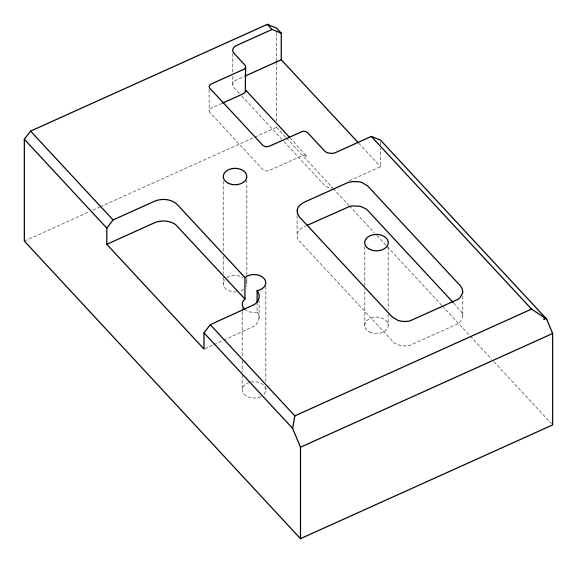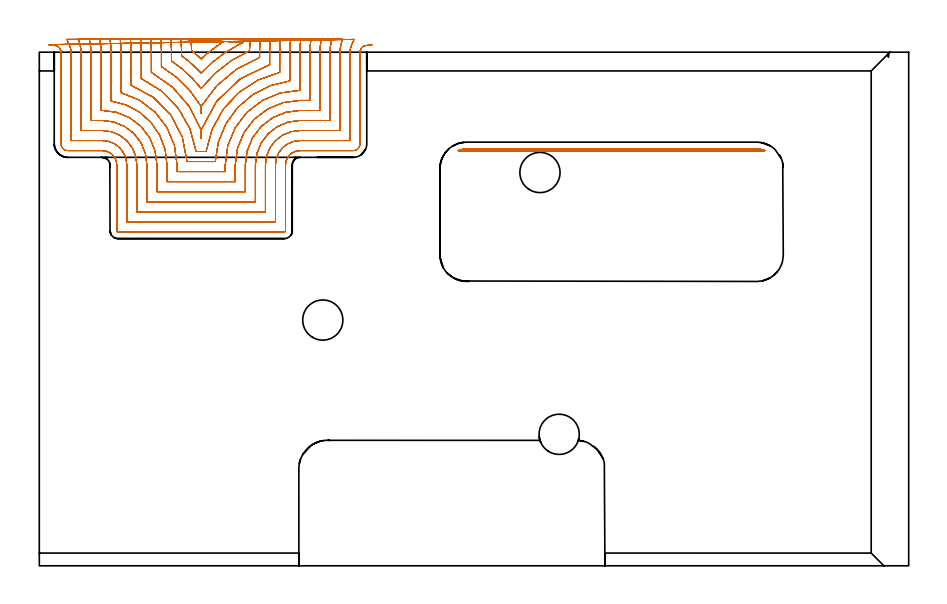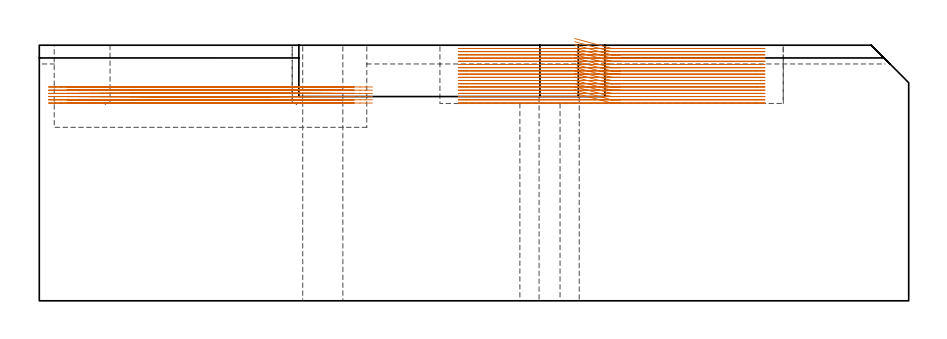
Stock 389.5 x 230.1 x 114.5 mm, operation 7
(PLAN: 18 operations, 12 tool changes, 225.3 min)
(1 AREA_MILL | FG_CHAMFER_SURFACE | UGT0205_001 | 2.93 min | 1950 mm3)
(2 AREA_MILL_1 | FG_CHAMFER_SURFACE_1 | UGT0205_001 | 0.37 min | 418 mm3)
(3 AREA_MILL_2 | FG_CHAMFER_SURFACE_2 | UGT0205_001 | 11.23 min | 32469 mm3)
(4 AREA_MILL_3 | FG_CHAMFER_SURFACE_3 | UGT0205_001 | 5.77 min | 8252 mm3)
(5 AREA_MILL_4 | FG_CHAMFER_SURFACE_4 | UGT0205_001 | 3.07 min | 2029 mm3)
(6 MILL_OPEN_POCKET | POCKET_OPEN | UGT0201_136 | Follow Part, ap 5, ae 75% | 10.4 min | 175493 mm3)
(7 MILL_OPEN_POCKET_1 | POCKET_OPEN_1 | NXT0201_008 | Follow Part, ap 1.5, ae 75% | 167.31 min | 271909 mm3)
(8 MILL_RECTANGULAR_POCKET | POCKET_RECTANGULAR_STRAIGHT | UGT0201_136 | Follow Part, ap 5, ae 75% | 7.87 min | 222438 mm3)
(9 MILL_SLOT | SLOT_PARTIAL_RECTANGULAR | NXT0201_011 | Follow Part, ap 3, ae 75% | 13.59 min | 71699 mm3)
(10 SPOT_DRILL | STEP1HOLE | NXT0321_9005460120000 | 0.05 min | 207 mm3)
(11 SPOT_DRILL_1 | STEP1HOLE_1 | NXT0321_9005460120000 | 0.05 min | 117 mm3)
(12 DRILL_BLIND_HOLE_INTO_CENTER | STEP1HOLE | NXT0301_089 | 0.08 min | 1606 mm3)
(13 GUN_DRILL_THROUGH_HOLE | STEP1HOLE | UGT0307_008 | 0.58 min | 9297 mm3)
(14 DRILL_TO_ENLARGE_THROUGH_HOLE | STEP1HOLE | UGT0301_046 | 0.5 min | 18001 mm3)
(15 DRILL_BLIND_HOLE_INTO_CENTER_1 | STEP1HOLE_1 | NXT0301_089 | 0.08 min | 1255 mm3)
(16 GUN_DRILL_THROUGH_HOLE_1 | STEP1HOLE_1 | UGT0307_008 | 0.58 min | 9168 mm3)
(17 DRILL_TO_ENLARGE_THROUGH_HOLE_1 | STEP1HOLE_1 | UGT0301_046 | 0.5 min | 16713 mm3)
(18 INDEXABLE_INSERT_DRILL_THROUGH_HOLE_FROM_SOLID | STEP1HOLE_2 | NXT0302_007 | 0.38 min | 22452 mm3)
(TOOL UGT0205_001 | Chamfer Mill 20 x 3 x 45 deg. | D20 FL50 Z2)
(TOOL UGT0201_136 | Carbide End Mill 20.0 | D20 FL30 Z4)
(TOOL NXT0201_008 | ENDMILL 6mm [2P460-0600-NA 1630] | D6 FL26 Z6)
(TOOL NXT0201_011 | ENDMILL 12mm [2P460-1200-NA 1630] | D12 FL38 Z6)
(TOOL NXT0321_9005460120000 | NC Spot Drill, 142deg, 12mm, Carbide, Uncoated | D12 PA142 FL30 Z2)
(TOOL NXT0301_089 | Carbide Drill 11.8mm [860.1-1180-035A1-MM 2214] | D11.8 PA140 FL55 Z2)
(TOOL UGT0307_008 | Gun Drill 11 mm | D11 PA130 FL24 Z1)
(TOOL UGT0301_046 | Twist Drill 18 mm | D18 PA118 FL130 Z2)
(TOOL NXT0302_007 | Index. Insert Drill 18mm [880-D1800L25-05] | D18 PA176 FL90 Z2)
(OP 7 MILL_OPEN_POCKET_1, part 2 of 2)
G0 X67.98 Y236.096 Z95.794
G1 X68.127 Y233.1
G2 X68.196 Y230.789 R61.5 F500.
X72.5 Y227.122 R64.9
X79.961 Y233.1 R64.9
G1 X82.434 Y234.798 F250.
X63.463 Y236.096
X63.621 Y233.1
G2 X63.7 Y230.1 R57. F500.
G1 Y228.539
G2 X72.5 Y220.765 R60.4
X88.666 Y233.1 R60.4
G1 X91.323 Y234.492 F250.
X58.943 Y236.095
X59.114 Y233.1
G2 X59.2 Y230.1 R52.5 F500.
G1 Y226.183
G2 X72.5 Y213.822 R55.9
X94.204 Y230.774 R55.9
X94.286 Y233.1 R52.5
G1 X94.457 Y236.095 F250.
X54.419 Y236.094
X54.606 Y233.1
G2 X54.7 Y230.1 R48. F500.
G1 Y223.702
G2 X72.5 Y205.836 R51.4
G1 Y202.811
Y205.836
G2 X98.7 Y227.745 R51.4
G1 Y230.1
G2 X98.794 Y233.1 R48.
G1 X98.981 Y236.094 F250.
X49.89 Y236.093
X50.096 Y233.1
G2 X50.2 Y230.1 R43.5 F500.
G1 Y221.073
G2 X72.5 Y195.283 R46.9
G1 Y191.541
Y195.283
G2 X103.2 Y224.515 R46.9
G1 Y230.1
G2 X103.304 Y233.1 R43.5
G1 X103.51 Y236.093 F250.
X45.354 Y236.091
X45.584 Y233.1
G2 X45.7 Y230.1 R39. F500.
G1 Y218.265
G2 X70.273 Y185.6 R42.4
G1 X74.727
G2 X107.7 Y221.034 R42.4
G1 Y230.1
G2 X107.816 Y233.1 R39.
G1 X108.046 Y236.091 F250.
X40.808 Y236.089
X41.069 Y233.1
G2 X41.2 Y230.1 R34.5 F500.
G1 Y215.237
G2 X66.17 Y181.1 R37.9
G1 X78.83
G2 X112.2 Y217.232 R37.9
G1 Y230.1
G2 X112.331 Y233.1 R34.5
G1 X112.592 Y236.089 F250.
X36.25 Y236.085
X36.55 Y233.1
G2 X36.7 Y230.1 R30. F500.
G1 Y211.926
G2 X61.7 Y179.6 R33.4
G1 Y176.6
X83.3
Y179.6
G2 X116.7 Y213. R33.4
G1 Y230.1
G2 X116.85 Y233.1 R30.
G1 X117.15 Y236.085 F250.
X31.67 Y236.079
X32.023 Y233.1
G2 X32.2 Y230.1 R25.5 F500.
G1 Y208.236
G2 X57.2 Y179.6 R28.9
G1 Y172.1
X87.8
Y179.6
G2 X116.7 Y208.5 R28.9
G1 X121.2
Y230.1
G2 X121.377 Y233.1 R25.5
G1 X121.73 Y236.079 F250.
X27.056 Y236.069
X27.485 Y233.1
G2 X27.7 Y230.1 R21. F500.
G1 Y204.
X28.3
G2 X52.7 Y179.6 R24.4
G1 Y167.6
X92.3
Y179.6
G2 X116.7 Y204. R24.4
G1 X125.7
Y230.1
G2 X125.915 Y233.1 R21.
G1 X126.344 Y236.069 F250.
X22.38 Y236.05
X22.925 Y233.1
G2 X23.2 Y230.1 R16.5 F500.
G1 Y199.5
X28.3
G2 X48.2 Y179.6 R19.9
G1 Y163.1
X96.8
Y179.6
G2 X116.7 Y199.5 R19.9
G1 X130.2
Y230.1
G2 X130.475 Y233.1 R16.5
G1 X131.02 Y236.05 F250.
X17.569 Y236.005
X18.319 Y233.1
G2 X18.7 Y230.1 R12. F500.
G1 Y195.
X28.3
G2 X43.7 Y179.6 R15.4
G1 Y158.6
X101.3
Y179.6
G2 X116.7 Y195. R15.4
G1 X134.7
Y230.1
G2 X135.081 Y233.1 R12.
G1 X135.831 Y236.005 F250.
X12.374 Y235.85
X13.574 Y233.1
G2 X14.2 Y230.1 R7.5 F500.
G1 Y190.5
X28.3
G2 X39.2 Y179.6 R10.9
G1 Y154.1
X105.8
Y179.6
G2 X116.7 Y190.5 R10.9
G1 X139.2
Y230.1
G2 X139.826 Y233.1 R7.5
G1 X141.026 Y235.85 F250.
X4.153 Y233.493
X7.123 Y233.07
G2 X9.7 Y230.1 R3. F500.
G1 Y189.1
G3 X12.799 Y186. R3.1
G1 X28.3
G2 X34.7 Y179.6 R6.4
G1 Y150.
G3 X35.1 Y149.6 R0.4
G1 X109.9
G3 X110.3 Y150. R0.4
G1 Y179.6
G2 X116.7 Y186. R6.4
G1 X140.602
G3 X143.7 Y189.1 R3.1
G1 Y230.1
G2 X146.277 Y233.07 R3.
G1 X149.247 Y233.493 F250.
G0 X67.98 Y236.096 Z94.356
G1 X68.127 Y233.1
G2 X68.196 Y230.789 R61.5 F500.
X72.5 Y227.122 R64.9
X79.961 Y233.1 R64.9
G1 X82.434 Y234.798 F250.
X63.463 Y236.096
X63.621 Y233.1
G2 X63.7 Y230.1 R57. F500.
G1 Y228.539
G2 X72.5 Y220.765 R60.4
X88.666 Y233.1 R60.4
G1 X91.323 Y234.492 F250.
X58.943 Y236.095
X59.114 Y233.1
G2 X59.2 Y230.1 R52.5 F500.
G1 Y226.183
G2 X72.5 Y213.822 R55.9
X94.204 Y230.774 R55.9
X94.286 Y233.1 R52.5
G1 X94.457 Y236.095 F250.
X54.419 Y236.094
X54.606 Y233.1
G2 X54.7 Y230.1 R48. F500.
G1 Y223.702
G2 X72.5 Y205.836 R51.4
G1 Y202.811
Y205.836
G2 X98.7 Y227.745 R51.4
G1 Y230.1
G2 X98.794 Y233.1 R48.
G1 X98.981 Y236.094 F250.
X49.89 Y236.093
X50.096 Y233.1
G2 X50.2 Y230.1 R43.5 F500.
G1 Y221.073
G2 X72.5 Y195.283 R46.9
G1 Y191.541
Y195.283
G2 X103.2 Y224.515 R46.9
G1 Y230.1
G2 X103.304 Y233.1 R43.5
G1 X103.51 Y236.093 F250.
X45.354 Y236.091
X45.584 Y233.1
G2 X45.7 Y230.1 R39. F500.
G1 Y218.265
G2 X70.273 Y185.6 R42.4
G1 X74.727
G2 X107.7 Y221.034 R42.4
G1 Y230.1
G2 X107.816 Y233.1 R39.
G1 X108.046 Y236.091 F250.
X40.808 Y236.089
X41.069 Y233.1
G2 X41.2 Y230.1 R34.5 F500.
G1 Y215.237
G2 X66.17 Y181.1 R37.9
G1 X78.83
G2 X112.2 Y217.232 R37.9
G1 Y230.1
G2 X112.331 Y233.1 R34.5
G1 X112.592 Y236.089 F250.
X36.25 Y236.085
X36.55 Y233.1
G2 X36.7 Y230.1 R30. F500.
G1 Y211.926
G2 X61.7 Y179.6 R33.4
G1 Y176.6
X83.3
Y179.6
G2 X116.7 Y213. R33.4
G1 Y230.1
G2 X116.85 Y233.1 R30.
G1 X117.15 Y236.085 F250.
X31.67 Y236.079
X32.023 Y233.1
G2 X32.2 Y230.1 R25.5 F500.
G1 Y208.236
G2 X57.2 Y179.6 R28.9
G1 Y172.1
X87.8
Y179.6
G2 X116.7 Y208.5 R28.9
G1 X121.2
Y230.1
G2 X121.377 Y233.1 R25.5
G1 X121.73 Y236.079 F250.
X27.056 Y236.069
X27.485 Y233.1
G2 X27.7 Y230.1 R21. F500.
G1 Y204.
X28.3
G2 X52.7 Y179.6 R24.4
G1 Y167.6
X92.3
Y179.6
G2 X116.7 Y204. R24.4
G1 X125.7
Y230.1
G2 X125.915 Y233.1 R21.
G1 X126.344 Y236.069 F250.
X22.38 Y236.05
X22.925 Y233.1
G2 X23.2 Y230.1 R16.5 F500.
G1 Y199.5
X28.3
G2 X48.2 Y179.6 R19.9
G1 Y163.1
X96.8
Y179.6
G2 X116.7 Y199.5 R19.9
G1 X130.2
Y230.1
G2 X130.475 Y233.1 R16.5
G1 X131.02 Y236.05 F250.
X17.569 Y236.005
X18.319 Y233.1
G2 X18.7 Y230.1 R12. F500.
G1 Y195.
X28.3
G2 X43.7 Y179.6 R15.4
G1 Y158.6
X101.3
Y179.6
G2 X116.7 Y195. R15.4
G1 X134.7
Y230.1
G2 X135.081 Y233.1 R12.
G1 X135.831 Y236.005 F250.
X12.374 Y235.85
X13.574 Y233.1
G2 X14.2 Y230.1 R7.5 F500.
G1 Y190.5
X28.3
G2 X39.2 Y179.6 R10.9
G1 Y154.1
X105.8
Y179.6
G2 X116.7 Y190.5 R10.9
G1 X139.2
Y230.1
G2 X139.826 Y233.1 R7.5
G1 X141.026 Y235.85 F250.
X4.153 Y233.493
X7.123 Y233.07
G2 X9.7 Y230.1 R3. F500.
G1 Y189.1
G3 X12.799 Y186. R3.1
G1 X28.3
G2 X34.7 Y179.6 R6.4
G1 Y150.
G3 X35.1 Y149.6 R0.4
G1 X109.9
G3 X110.3 Y150. R0.4
G1 Y179.6
G2 X116.7 Y186. R6.4
G1 X140.602
G3 X143.7 Y189.1 R3.1
G1 Y230.1
G2 X146.277 Y233.07 R3.
G1 X149.247 Y233.493 F250.
G0 X67.98 Y236.096 Z92.917
G1 X68.127 Y233.1
G2 X68.196 Y230.789 R61.5 F500.
X72.5 Y227.122 R64.9
X79.961 Y233.1 R64.9
G1 X82.434 Y234.798 F250.
X63.463 Y236.096
X63.621 Y233.1
G2 X63.7 Y230.1 R57. F500.
G1 Y228.539
G2 X72.5 Y220.765 R60.4
X88.666 Y233.1 R60.4
G1 X91.323 Y234.492 F250.
X58.943 Y236.095
X59.114 Y233.1
G2 X59.2 Y230.1 R52.5 F500.
G1 Y226.183
G2 X72.5 Y213.822 R55.9
X94.204 Y230.774 R55.9
X94.286 Y233.1 R52.5
G1 X94.457 Y236.095 F250.
X54.419 Y236.094
X54.606 Y233.1
G2 X54.7 Y230.1 R48. F500.
G1 Y223.702
G2 X72.5 Y205.836 R51.4
G1 Y202.811
Y205.836
G2 X98.7 Y227.745 R51.4
G1 Y230.1
G2 X98.794 Y233.1 R48.
G1 X98.981 Y236.094 F250.
X49.89 Y236.093
X50.096 Y233.1
G2 X50.2 Y230.1 R43.5 F500.
G1 Y221.073
G2 X72.5 Y195.283 R46.9
G1 Y191.541
Y195.283
G2 X103.2 Y224.515 R46.9
G1 Y230.1
G2 X103.304 Y233.1 R43.5
G1 X103.51 Y236.093 F250.
X45.354 Y236.091
X45.584 Y233.1
G2 X45.7 Y230.1 R39. F500.
G1 Y218.265
G2 X70.273 Y185.6 R42.4
G1 X74.727
G2 X107.7 Y221.034 R42.4
G1 Y230.1
G2 X107.816 Y233.1 R39.
G1 X108.046 Y236.091 F250.
X40.808 Y236.089
X41.069 Y233.1
G2 X41.2 Y230.1 R34.5 F500.
G1 Y215.237
G2 X66.17 Y181.1 R37.9
G1 X78.83
G2 X112.2 Y217.232 R37.9
G1 Y230.1
G2 X112.331 Y233.1 R34.5
G1 X112.592 Y236.089 F250.
X36.25 Y236.085
X36.55 Y233.1
G2 X36.7 Y230.1 R30. F500.
G1 Y211.926
G2 X61.7 Y179.6 R33.4
G1 Y176.6
X83.3
Y179.6
G2 X116.7 Y213. R33.4
G1 Y230.1
G2 X116.85 Y233.1 R30.
G1 X117.15 Y236.085 F250.
X31.67 Y236.079
X32.023 Y233.1
G2 X32.2 Y230.1 R25.5 F500.
G1 Y208.236
G2 X57.2 Y179.6 R28.9
G1 Y172.1
X87.8
Y179.6
G2 X116.7 Y208.5 R28.9
G1 X121.2
Y230.1
G2 X121.377 Y233.1 R25.5
G1 X121.73 Y236.079 F250.
X27.056 Y236.069
X27.485 Y233.1
G2 X27.7 Y230.1 R21. F500.
G1 Y204.
X28.3
G2 X52.7 Y179.6 R24.4
G1 Y167.6
X92.3
Y179.6
G2 X116.7 Y204. R24.4
G1 X125.7
Y230.1
G2 X125.915 Y233.1 R21.
G1 X126.344 Y236.069 F250.
X22.38 Y236.05
X22.925 Y233.1
G2 X23.2 Y230.1 R16.5 F500.
G1 Y199.5
X28.3
G2 X48.2 Y179.6 R19.9
G1 Y163.1
X96.8
Y179.6
G2 X116.7 Y199.5 R19.9
G1 X130.2
Y230.1
G2 X130.475 Y233.1 R16.5
G1 X131.02 Y236.05 F250.
X17.569 Y236.005
X18.319 Y233.1
G2 X18.7 Y230.1 R12. F500.
G1 Y195.
X28.3
G2 X43.7 Y179.6 R15.4
G1 Y158.6
X101.3
Y179.6
G2 X116.7 Y195. R15.4
G1 X134.7
Y230.1
G2 X135.081 Y233.1 R12.
G1 X135.831 Y236.005 F250.
X12.374 Y235.85
X13.574 Y233.1
G2 X14.2 Y230.1 R7.5 F500.
G1 Y190.5
X28.3
G2 X39.2 Y179.6 R10.9
G1 Y154.1
X105.8
Y179.6
G2 X116.7 Y190.5 R10.9
G1 X139.2
Y230.1
G2 X139.826 Y233.1 R7.5
G1 X141.026 Y235.85 F250.
X4.153 Y233.493
X7.123 Y233.07
G2 X9.7 Y230.1 R3. F500.
G1 Y189.1
G3 X12.799 Y186. R3.1
G1 X28.3
G2 X34.7 Y179.6 R6.4
G1 Y150.
G3 X35.1 Y149.6 R0.4
G1 X109.9
G3 X110.3 Y150. R0.4
G1 Y179.6
G2 X116.7 Y186. R6.4
G1 X140.602
G3 X143.7 Y189.1 R3.1
G1 Y230.1
G2 X146.277 Y233.07 R3.
G1 X149.247 Y233.493 F250.
G0 X67.98 Y236.096 Z91.478
G1 X68.127 Y233.1
G2 X68.196 Y230.789 R61.5 F500.
X72.5 Y227.122 R64.9
X79.961 Y233.1 R64.9
G1 X82.434 Y234.798 F250.
X63.463 Y236.096
X63.621 Y233.1
G2 X63.7 Y230.1 R57. F500.
G1 Y228.539
G2 X72.5 Y220.765 R60.4
X88.666 Y233.1 R60.4
G1 X91.323 Y234.492 F250.
X58.943 Y236.095
X59.114 Y233.1
G2 X59.2 Y230.1 R52.5 F500.
G1 Y226.183
G2 X72.5 Y213.822 R55.9
X94.204 Y230.774 R55.9
X94.286 Y233.1 R52.5
G1 X94.457 Y236.095 F250.
X54.419 Y236.094
X54.606 Y233.1
G2 X54.7 Y230.1 R48. F500.
G1 Y223.702
G2 X72.5 Y205.836 R51.4
G1 Y202.811
Y205.836
G2 X98.7 Y227.745 R51.4
G1 Y230.1
G2 X98.794 Y233.1 R48.
G1 X98.981 Y236.094 F250.
X49.89 Y236.093
X50.096 Y233.1
G2 X50.2 Y230.1 R43.5 F500.
G1 Y221.073
G2 X72.5 Y195.283 R46.9
G1 Y191.541
Y195.283
G2 X103.2 Y224.515 R46.9
G1 Y230.1
G2 X103.304 Y233.1 R43.5
G1 X103.51 Y236.093 F250.
X45.354 Y236.091
X45.584 Y233.1
G2 X45.7 Y230.1 R39. F500.
G1 Y218.265
G2 X70.273 Y185.6 R42.4
G1 X74.727
G2 X107.7 Y221.034 R42.4
G1 Y230.1
G2 X107.816 Y233.1 R39.
G1 X108.046 Y236.091 F250.
X40.808 Y236.089
X41.069 Y233.1
G2 X41.2 Y230.1 R34.5 F500.
G1 Y215.237
G2 X66.17 Y181.1 R37.9
G1 X78.83
G2 X112.2 Y217.232 R37.9
G1 Y230.1
G2 X112.331 Y233.1 R34.5
G1 X112.592 Y236.089 F250.
X36.25 Y236.085
X36.55 Y233.1
G2 X36.7 Y230.1 R30. F500.
G1 Y211.926
G2 X61.7 Y179.6 R33.4
G1 Y176.6
X83.3
Y179.6
G2 X116.7 Y213. R33.4
G1 Y230.1
G2 X116.85 Y233.1 R30.
G1 X117.15 Y236.085 F250.
X31.67 Y236.079
X32.023 Y233.1
G2 X32.2 Y230.1 R25.5 F500.
G1 Y208.236
G2 X57.2 Y179.6 R28.9
G1 Y172.1
X87.8
Y179.6
G2 X116.7 Y208.5 R28.9
G1 X121.2
Y230.1
G2 X121.377 Y233.1 R25.5
G1 X121.73 Y236.079 F250.
X27.056 Y236.069
X27.485 Y233.1
G2 X27.7 Y230.1 R21. F500.
G1 Y204.
X28.3
G2 X52.7 Y179.6 R24.4
G1 Y167.6
X92.3
Y179.6
G2 X116.7 Y204. R24.4
G1 X125.7
Y230.1
G2 X125.915 Y233.1 R21.
G1 X126.344 Y236.069 F250.
X22.38 Y236.05
X22.925 Y233.1
G2 X23.2 Y230.1 R16.5 F500.
G1 Y199.5
X28.3
G2 X48.2 Y179.6 R19.9
G1 Y163.1
X96.8
Y179.6
G2 X116.7 Y199.5 R19.9
G1 X130.2
Y230.1
G2 X130.475 Y233.1 R16.5
G1 X131.02 Y236.05 F250.
X17.569 Y236.005
X18.319 Y233.1
G2 X18.7 Y230.1 R12. F500.
G1 Y195.
X28.3
G2 X43.7 Y179.6 R15.4
G1 Y158.6
X101.3
Y179.6
G2 X116.7 Y195. R15.4
G1 X134.7
Y230.1
G2 X135.081 Y233.1 R12.
G1 X135.831 Y236.005 F250.
X12.374 Y235.85
X13.574 Y233.1
G2 X14.2 Y230.1 R7.5 F500.
G1 Y190.5
X28.3
G2 X39.2 Y179.6 R10.9
G1 Y154.1
X105.8
Y179.6
G2 X116.7 Y190.5 R10.9
G1 X139.2
Y230.1
G2 X139.826 Y233.1 R7.5
G1 X141.026 Y235.85 F250.
X4.153 Y233.493
X7.123 Y233.07
G2 X9.7 Y230.1 R3. F500.
G1 Y189.1
G3 X12.798 Y186. R3.1
G1 X28.3
G2 X34.7 Y179.6 R6.4
G1 Y150.
G3 X35.1 Y149.6 R0.4
G1 X109.9
G3 X110.3 Y150. R0.4
G1 Y179.6
G2 X116.7 Y186. R6.4
G1 X140.602
G3 X143.7 Y189.1 R3.1
G1 Y230.1
G2 X146.277 Y233.07 R3.
G1 X149.247 Y233.493 F250.
G0 X67.98 Y236.096 Z90.039
G1 X68.127 Y233.1
G2 X68.196 Y230.789 R61.5 F500.
X72.5 Y227.122 R64.9
X79.961 Y233.1 R64.9
G1 X82.434 Y234.798 F250.
X63.463 Y236.096
X63.621 Y233.1
G2 X63.7 Y230.1 R57. F500.
G1 Y228.539
G2 X72.5 Y220.765 R60.4
X88.666 Y233.1 R60.4
G1 X91.323 Y234.492 F250.
X58.943 Y236.095
X59.114 Y233.1
G2 X59.2 Y230.1 R52.5 F500.
G1 Y226.183
G2 X72.5 Y213.822 R55.9
X94.204 Y230.774 R55.9
X94.286 Y233.1 R52.5
G1 X94.457 Y236.095 F250.
X54.419 Y236.094
X54.606 Y233.1
G2 X54.7 Y230.1 R48. F500.
G1 Y223.702
G2 X72.5 Y205.836 R51.4
G1 Y202.811
Y205.836
G2 X98.7 Y227.745 R51.4
G1 Y230.1
G2 X98.794 Y233.1 R48.
G1 X98.981 Y236.094 F250.
X49.89 Y236.093
X50.096 Y233.1
G2 X50.2 Y230.1 R43.5 F500.
G1 Y221.073
G2 X72.5 Y195.283 R46.9
G1 Y191.541
Y195.283
G2 X103.2 Y224.515 R46.9
G1 Y230.1
G2 X103.304 Y233.1 R43.5
G1 X103.51 Y236.093 F250.
X45.354 Y236.091
X45.584 Y233.1
G2 X45.7 Y230.1 R39. F500.
G1 Y218.265
G2 X70.273 Y185.6 R42.4
G1 X74.727
G2 X107.7 Y221.034 R42.4
G1 Y230.1
G2 X107.816 Y233.1 R39.
G1 X108.046 Y236.091 F250.
X40.808 Y236.089
X41.069 Y233.1
G2 X41.2 Y230.1 R34.5 F500.
G1 Y215.237
G2 X66.17 Y181.1 R37.9
G1 X78.83
G2 X112.2 Y217.232 R37.9
G1 Y230.1
G2 X112.331 Y233.1 R34.5
G1 X112.592 Y236.089 F250.
X36.25 Y236.085
X36.55 Y233.1
G2 X36.7 Y230.1 R30. F500.
G1 Y211.926
G2 X61.7 Y179.6 R33.4
G1 Y176.6
X83.3
Y179.6
G2 X116.7 Y213. R33.4
G1 Y230.1
G2 X116.85 Y233.1 R30.
G1 X117.15 Y236.085 F250.
X31.67 Y236.079
X32.023 Y233.1
G2 X32.2 Y230.1 R25.5 F500.
G1 Y208.236
G2 X57.2 Y179.6 R28.9
G1 Y172.1
X87.8
Y179.6
G2 X116.7 Y208.5 R28.9
G1 X121.2
Y230.1
G2 X121.377 Y233.1 R25.5
G1 X121.73 Y236.079 F250.
X27.056 Y236.069
X27.485 Y233.1
G2 X27.7 Y230.1 R21. F500.
G1 Y204.
X28.3
G2 X52.7 Y179.6 R24.4
G1 Y167.6
X92.3
Y179.6
G2 X116.7 Y204. R24.4
G1 X125.7
Y230.1
G2 X125.915 Y233.1 R21.
G1 X126.344 Y236.069 F250.
X22.38 Y236.05
X22.925 Y233.1
G2 X23.2 Y230.1 R16.5 F500.
G1 Y199.5
X28.3
G2 X48.2 Y179.6 R19.9
G1 Y163.1
X96.8
Y179.6
G2 X116.7 Y199.5 R19.9
G1 X130.2
Y230.1
G2 X130.475 Y233.1 R16.5
G1 X131.02 Y236.05 F250.
X17.569 Y236.005
X18.319 Y233.1
G2 X18.7 Y230.1 R12. F500.
G1 Y195.
X28.3
G2 X43.7 Y179.6 R15.4
G1 Y158.6
X101.3
Y179.6
G2 X116.7 Y195. R15.4
G1 X134.7
Y230.1
G2 X135.081 Y233.1 R12.
G1 X135.831 Y236.005 F250.
X12.374 Y235.85
X13.574 Y233.1
G2 X14.2 Y230.1 R7.5 F500.
G1 Y190.5
X28.3
G2 X39.2 Y179.6 R10.9
G1 Y154.1
X105.8
Y179.6
G2 X116.7 Y190.5 R10.9
G1 X139.2
Y230.1
G2 X139.826 Y233.1 R7.5
G1 X141.026 Y235.85 F250.
X4.153 Y233.493
X7.123 Y233.07
G2 X9.7 Y230.1 R3. F500.
G1 Y189.1
G3 X12.798 Y186. R3.1
G1 X28.3
G2 X34.7 Y179.6 R6.4
G1 Y150.
G3 X35.1 Y149.6 R0.4
G1 X109.9
G3 X110.3 Y150. R0.4
G1 Y179.6
G2 X116.7 Y186. R6.4
G1 X140.602
G3 X143.7 Y189.1 R3.1
G1 Y230.1
G2 X146.277 Y233.07 R3.
G1 X149.247 Y233.493 F250.
G0 X67.98 Y236.096 Z88.6
G1 X68.127 Y233.1
G2 X68.196 Y230.789 R61.5 F500.
X72.5 Y227.122 R64.9
X79.961 Y233.1 R64.9
G1 X82.434 Y234.798 F250.
X63.463 Y236.096
X63.621 Y233.1
G2 X63.7 Y230.1 R57. F500.
G1 Y228.539
G2 X72.5 Y220.765 R60.4
X88.666 Y233.1 R60.4
G1 X91.323 Y234.492 F250.
X58.943 Y236.095
X59.114 Y233.1
G2 X59.2 Y230.1 R52.5 F500.
G1 Y226.183
G2 X72.5 Y213.822 R55.9
X94.204 Y230.774 R55.9
X94.286 Y233.1 R52.5
G1 X94.457 Y236.095 F250.
X54.419 Y236.094
X54.606 Y233.1
G2 X54.7 Y230.1 R48. F500.
G1 Y223.702
G2 X72.5 Y205.836 R51.4
G1 Y202.811
Y205.836
G2 X98.7 Y227.745 R51.4
G1 Y230.1
G2 X98.794 Y233.1 R48.
G1 X98.981 Y236.094 F250.
X49.89 Y236.093
X50.096 Y233.1
G2 X50.2 Y230.1 R43.5 F500.
G1 Y221.073
G2 X72.5 Y195.283 R46.9
G1 Y191.541
Y195.283
G2 X103.2 Y224.515 R46.9
G1 Y230.1
G2 X103.304 Y233.1 R43.5
G1 X103.51 Y236.093 F250.
X45.354 Y236.091
X45.584 Y233.1
G2 X45.7 Y230.1 R39. F500.
G1 Y218.265
G2 X70.273 Y185.6 R42.4
G1 X74.727
G2 X107.7 Y221.034 R42.4
G1 Y230.1
G2 X107.816 Y233.1 R39.
G1 X108.046 Y236.091 F250.
X40.808 Y236.089
X41.069 Y233.1
G2 X41.2 Y230.1 R34.5 F500.
G1 Y215.237
G2 X66.17 Y181.1 R37.9
G1 X78.83
G2 X112.2 Y217.232 R37.9
G1 Y230.1
G2 X112.331 Y233.1 R34.5
G1 X112.592 Y236.089 F250.
X36.25 Y236.085
X36.55 Y233.1
G2 X36.7 Y230.1 R30. F500.
G1 Y211.926
G2 X61.7 Y179.6 R33.4
G1 Y176.6
X83.3
Y179.6
G2 X116.7 Y213. R33.4
G1 Y230.1
G2 X116.85 Y233.1 R30.
G1 X117.15 Y236.085 F250.
X31.67 Y236.079
X32.023 Y233.1
G2 X32.2 Y230.1 R25.5 F500.
G1 Y208.236
G2 X57.2 Y179.6 R28.9
G1 Y172.1
X87.8
Y179.6
G2 X116.7 Y208.5 R28.9
G1 X121.2
Y230.1
G2 X121.377 Y233.1 R25.5
G1 X121.73 Y236.079 F250.
X27.056 Y236.069
X27.485 Y233.1
G2 X27.7 Y230.1 R21. F500.
G1 Y204.
X28.3
G2 X52.7 Y179.6 R24.4
G1 Y167.6
X92.3
Y179.6
G2 X116.7 Y204. R24.4
G1 X125.7
Y230.1
G2 X125.915 Y233.1 R21.
G1 X126.344 Y236.069 F250.
X22.38 Y236.05
X22.925 Y233.1
G2 X23.2 Y230.1 R16.5 F500.
G1 Y199.5
X28.3
G2 X48.2 Y179.6 R19.9
G1 Y163.1
X96.8
Y179.6
G2 X116.7 Y199.5 R19.9
G1 X130.2
Y230.1
G2 X130.475 Y233.1 R16.5
G1 X131.02 Y236.05 F250.
X17.569 Y236.005
X18.319 Y233.1
G2 X18.7 Y230.1 R12. F500.
G1 Y195.
X28.3
G2 X43.7 Y179.6 R15.4
G1 Y158.6
X101.3
Y179.6
G2 X116.7 Y195. R15.4
G1 X134.7
Y230.1
G2 X135.081 Y233.1 R12.
G1 X135.831 Y236.005 F250.
X12.374 Y235.85
X13.574 Y233.1
G2 X14.2 Y230.1 R7.5 F500.
G1 Y190.5
X28.3
G2 X39.2 Y179.6 R10.9
G1 Y154.1
X105.8
Y179.6
G2 X116.7 Y190.5 R10.9
G1 X139.2
Y230.1
G2 X139.826 Y233.1 R7.5
G1 X141.026 Y235.85 F250.
X4.153 Y233.493
X7.123 Y233.07
G2 X9.7 Y230.1 R3. F500.
G1 Y189.1
G3 X12.798 Y186. R3.1
G1 X28.3
G2 X34.7 Y179.6 R6.4
G1 Y150.
G3 X35.1 Y149.6 R0.4
G1 X109.9
G3 X110.3 Y150. R0.4
G1 Y179.6
G2 X116.7 Y186. R6.4
G1 X140.602
G3 X143.7 Y189.1 R3.1
G1 Y230.1
G2 X146.277 Y233.07 R3.
G1 X149.247 Y233.493 F250.
G0 Z124.5
X239.834 Y186.
Z117.5
G1 X256.4 Z113.061
X325.088 F500.
G3 X321.4 Y186.8 R8.9
G1 X191.4
G3 X187.712 Y186. R8.9
G1 X256.4
X257.4
X260.389 Y186.261 F250.
G0 X239.834 Y186. Z116.061
G1 X256.4 Z111.622
X325.088 F500.
G3 X321.4 Y186.8 R8.9
G1 X191.4
G3 X187.712 Y186. R8.9
G1 X256.4
X257.4
X260.389 Y186.261 F250.
G0 X239.834 Y186. Z114.622
G1 X256.4 Z110.183
X325.088 F500.
G3 X321.4 Y186.8 R8.9
G1 X191.4
G3 X187.712 Y186. R8.9
G1 X256.4
X257.4
X260.389 Y186.261 F250.
G0 X239.834 Y186. Z113.183
G1 X256.4 Z108.744
X325.088 F500.
G3 X321.4 Y186.8 R8.9
G1 X191.4
G3 X187.712 Y186. R8.9
G1 X256.4
X257.4
X260.389 Y186.261 F250.
G0 X239.834 Y186. Z111.744
G1 X256.4 Z107.305
X325.088 F500.
G3 X321.4 Y186.8 R8.9
G1 X191.4
G3 X187.712 Y186. R8.9
G1 X256.4
X257.4
X260.389 Y186.261 F250.
G0 X239.834 Y186. Z110.305
G1 X256.4 Z105.867
X325.088 F500.
G3 X321.4 Y186.8 R8.9
G1 X191.4
G3 X187.712 Y186. R8.9
G1 X256.4
X257.4
X260.389 Y186.261 F250.
G0 X239.834 Y186. Z108.867
G1 X256.4 Z104.428
X325.088 F500.
G3 X321.4 Y186.8 R8.9
G1 X191.4
G3 X187.712 Y186. R8.9
G1 X256.4
X257.4
X260.389 Y186.261 F250.
G0 X239.834 Y186. Z107.428
G1 X256.4 Z102.989
X325.088 F500.
G3 X321.4 Y186.8 R8.9
G1 X191.4
G3 X187.712 Y186. R8.9
G1 X256.4
X257.4
X260.389 Y186.261 F250.
G0 X239.834 Y186. Z105.989
G1 X256.4 Z101.55
X325.088 F500.
G3 X321.4 Y186.8 R8.9
G1 X191.4
G3 X187.712 Y186. R8.9
G1 X256.4
X257.4
X260.389 Y186.261 F250.
G0 X239.834 Y186. Z104.55
G1 X256.4 Z100.111
X325.088 F500.
G3 X321.4 Y186.8 R8.9
G1 X191.4
G3 X187.712 Y186. R8.9
G1 X256.4
X257.4
X260.389 Y186.261 F250.
G0 X239.834 Y186. Z103.111
G1 X256.4 Z98.672
X325.088 F500.
G3 X321.4 Y186.8 R8.9
G1 X191.4
G3 X187.712 Y186. R8.9
G1 X256.4
X257.4
X260.389 Y186.261 F250.
G0 X239.834 Y186. Z101.672
G1 X256.4 Z97.233
X325.088 F500.
G3 X321.4 Y186.8 R8.9
G1 X191.4
G3 X187.712 Y186. R8.9
G1 X256.4
X257.4
X260.389 Y186.261 F250.
G0 X239.834 Y186. Z100.233
G1 X256.4 Z95.794
X325.088 F500.
G3 X321.4 Y186.8 R8.9
G1 X191.4
G3 X187.712 Y186. R8.9
G1 X256.4
X257.4
X260.389 Y186.261 F250.
G0 X239.834 Y186. Z98.794
G1 X256.4 Z94.356
X325.088 F500.
G3 X321.4 Y186.8 R8.9
G1 X191.4
G3 X187.712 Y186. R8.9
G1 X256.4
X257.4
X260.389 Y186.261 F250.
G0 X239.834 Y186. Z97.356
G1 X256.4 Z92.917
X325.088 F500.
G3 X321.4 Y186.8 R8.9
G1 X191.4
G3 X187.712 Y186. R8.9
G1 X256.4
X257.4
X260.389 Y186.261 F250.
G0 X239.834 Y186. Z95.917
G1 X256.4 Z91.478
X325.088 F500.
G3 X321.4 Y186.8 R8.9
G1 X191.4
G3 X187.712 Y186. R8.9
G1 X256.4
X257.4
X260.389 Y186.261 F250.
G0 X239.834 Y186. Z94.478
G1 X256.4 Z90.039
X325.088 F500.
G3 X321.4 Y186.8 R8.9
G1 X191.4
G3 X187.712 Y186. R8.9
G1 X256.4
X257.4
X260.389 Y186.261 F250.
G0 X239.834 Y186. Z93.039
G1 X256.4 Z88.6
X325.088 F500.
G3 X321.4 Y186.8 R8.9
G1 X191.4
G3 X187.712 Y186. R8.9
G1 X256.4
X257.4
X260.389 Y186.261 F250.
G0 Z124.5
M5
M2
